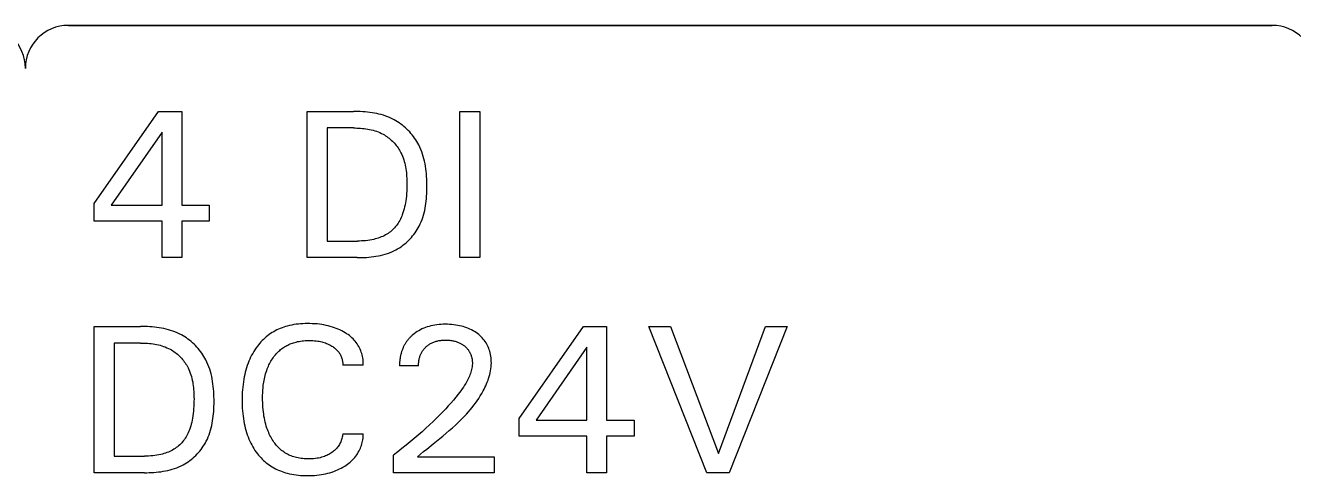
# Model space of a CAD drawing. Extents: x 10 to 656, y -396 to 292.
# Drawn here: x 270.631 to 273.617, y 117.15 to 118.21 of the extents above; entities that cross this region are included whole.
import ezdxf

# ---------------------------------------------------------------- set-up
doc = ezdxf.new("R2010")
doc.units = 0
doc.header["$LTSCALE"] = 5
doc.header["$MEASUREMENT"] = 0
doc.layers.get('0').update_dxf_attribs({"linetype": 'CONTINUOUS'})

msp = doc.modelspace()

# ---------------------------------------------------------------- linework, layer by layer
at = {"color": 7, "linetype": 'Continuous'}
for p, q in [((270.7324, 118.2098), (273.5666, 118.2098)), ((273.5666, 118.2098), (270.7324, 118.2098)), ((270.7931, 117.7908), (270.9448, 118.0073)), ((270.9448, 118.0073), (270.9992, 118.0073)), ((270.9992, 118.0073), (270.9992, 117.7869)), ((271.2943, 117.6632), (271.2943, 118.0073)), ((271.2943, 118.0073), (271.4034, 118.0073)), ((271.4088, 118.0073), (271.4034, 118.0073)), ((271.4143, 118.0072), (271.4088, 118.0073)), ((271.4198, 118.007), (271.4143, 118.0072)), ((271.4254, 118.0067), (271.4198, 118.007)), ((271.4309, 118.0062), (271.4254, 118.0067)), ((271.6541, 117.6632), (271.6541, 118.0073)), ((271.6541, 118.0073), (271.7012, 118.0073)), ((271.7012, 118.0073), (271.7012, 117.6632)), ((271.4364, 118.0057), (271.4309, 118.0062)), ((271.4419, 118.0051), (271.4364, 118.0057)), ((271.4474, 118.0043), (271.4419, 118.0051)), ((271.4529, 118.0034), (271.4474, 118.0043)), ((271.4583, 118.0023), (271.4529, 118.0034)), ((271.4637, 118.0011), (271.4583, 118.0023)), ((271.469, 117.9997), (271.4637, 118.0011)), ((271.4743, 117.9982), (271.469, 117.9997)), ((271.4795, 117.9965), (271.4743, 117.9982)), ((271.4846, 117.9946), (271.4795, 117.9965)), ((271.4897, 117.9925), (271.4846, 117.9946)), ((271.4947, 117.9902), (271.4897, 117.9925)), ((271.4996, 117.9877), (271.4947, 117.9902)), ((271.5036, 117.9854), (271.4996, 117.9877)), ((271.5076, 117.983), (271.5036, 117.9854)), ((271.5114, 117.9804), (271.5076, 117.983)), ((271.5152, 117.9777), (271.5114, 117.9804)), ((271.519, 117.9749), (271.5152, 117.9777)), ((270.9531, 117.9583), (270.8334, 117.7869)), ((270.9531, 117.7869), (270.9531, 117.9583)), ((271.3414, 117.9683), (271.3414, 117.7022)), ((271.4034, 117.9683), (271.3414, 117.9683)), ((271.4034, 117.9683), (271.4076, 117.9683)), ((271.4076, 117.9683), (271.4118, 117.9682)), ((271.4118, 117.9682), (271.4161, 117.968)), ((271.4161, 117.968), (271.4204, 117.9677)), ((271.4204, 117.9677), (271.4246, 117.9674)), ((271.4246, 117.9674), (271.4289, 117.9669)), ((271.4289, 117.9669), (271.4331, 117.9664)), ((271.4331, 117.9664), (271.4373, 117.9657)), ((271.4373, 117.9657), (271.4415, 117.9649)), ((271.4415, 117.9649), (271.4457, 117.964)), ((271.4457, 117.964), (271.4498, 117.963)), ((271.4498, 117.963), (271.4539, 117.9618)), ((271.4539, 117.9618), (271.458, 117.9605)), ((271.458, 117.9605), (271.4619, 117.9591)), ((271.4619, 117.9591), (271.4658, 117.9574)), ((271.4658, 117.9574), (271.4697, 117.9557)), ((271.4697, 117.9557), (271.4734, 117.9537)), ((271.4734, 117.9537), (271.4764, 117.952)), ((271.4764, 117.952), (271.4793, 117.9502)), ((271.4793, 117.9502), (271.4821, 117.9483)), ((271.4821, 117.9483), (271.4849, 117.9463)), ((271.5226, 117.972), (271.519, 117.9749)), ((271.5261, 117.9689), (271.5226, 117.972)), ((271.5295, 117.9657), (271.5261, 117.9689)), ((271.5328, 117.9624), (271.5295, 117.9657)), ((271.536, 117.959), (271.5328, 117.9624)), ((271.5391, 117.9555), (271.536, 117.959)), ((271.5421, 117.9519), (271.5391, 117.9555)), ((271.545, 117.9482), (271.5421, 117.9519)), ((271.5477, 117.9445), (271.545, 117.9482)), ((271.4849, 117.9463), (271.4876, 117.9442)), ((271.4876, 117.9442), (271.4902, 117.942)), ((271.4902, 117.942), (271.4928, 117.9398)), ((271.4928, 117.9398), (271.4953, 117.9374)), ((271.4953, 117.9374), (271.4977, 117.9349)), ((271.4977, 117.9349), (271.5, 117.9324)), ((271.5, 117.9324), (271.5023, 117.9298)), ((271.5023, 117.9298), (271.5044, 117.9272)), ((271.5044, 117.9272), (271.5065, 117.9244)), ((271.5065, 117.9244), (271.5085, 117.9216)), ((271.5085, 117.9216), (271.5104, 117.9188)), ((271.5104, 117.9188), (271.5122, 117.9159)), ((271.5503, 117.9406), (271.5477, 117.9445)), ((271.5528, 117.9367), (271.5503, 117.9406)), ((271.5551, 117.9327), (271.5528, 117.9367)), ((271.5573, 117.9286), (271.5551, 117.9327)), ((271.5599, 117.9234), (271.5573, 117.9286)), ((271.5623, 117.918), (271.5599, 117.9234)), ((271.5644, 117.9125), (271.5623, 117.918)), ((271.5122, 117.9159), (271.5139, 117.9129)), ((271.5139, 117.9129), (271.5155, 117.9099)), ((271.5155, 117.9099), (271.5174, 117.9059)), ((271.5174, 117.9059), (271.5191, 117.9019)), ((271.5191, 117.9019), (271.5207, 117.8978)), ((271.5207, 117.8978), (271.5221, 117.8937)), ((271.5221, 117.8937), (271.5233, 117.8895)), ((271.5233, 117.8895), (271.5245, 117.8852)), ((271.5664, 117.907), (271.5644, 117.9125)), ((271.5681, 117.9013), (271.5664, 117.907)), ((271.5697, 117.8957), (271.5681, 117.9013)), ((271.571, 117.8899), (271.5697, 117.8957)), ((271.5722, 117.8841), (271.571, 117.8899)), ((271.5245, 117.8852), (271.5254, 117.8809)), ((271.5254, 117.8809), (271.5263, 117.8766)), ((271.5263, 117.8766), (271.527, 117.8722)), ((271.527, 117.8722), (271.5277, 117.8678)), ((271.5277, 117.8678), (271.5282, 117.8634)), ((271.5282, 117.8634), (271.5286, 117.859)), ((271.5286, 117.859), (271.5289, 117.8546)), ((271.5732, 117.8782), (271.5722, 117.8841)), ((271.5741, 117.8723), (271.5732, 117.8782)), ((271.5748, 117.8664), (271.5741, 117.8723)), ((271.5754, 117.8604), (271.5748, 117.8664)), ((271.5758, 117.8544), (271.5754, 117.8604)), ((271.5289, 117.8546), (271.5292, 117.8502)), ((271.5292, 117.8502), (271.5293, 117.8457)), ((271.5293, 117.8457), (271.5294, 117.8413)), ((271.5294, 117.8311), (271.5293, 117.8253)), ((271.5294, 117.8413), (271.5295, 117.8369)), ((271.5295, 117.8369), (271.5294, 117.8311)), ((271.5762, 117.8484), (271.5758, 117.8544)), ((271.5764, 117.8424), (271.5762, 117.8484)), ((271.5765, 117.8363), (271.5764, 117.8424)), ((271.5765, 117.8303), (271.5765, 117.8363)), ((271.5765, 117.8246), (271.5765, 117.8303)), ((271.5275, 117.8024), (271.5267, 117.7967)), ((271.5282, 117.8081), (271.5275, 117.8024)), ((271.5287, 117.8138), (271.5282, 117.8081)), ((271.529, 117.8195), (271.5287, 117.8138)), ((271.5293, 117.8253), (271.529, 117.8195)), ((271.5748, 117.7962), (271.5754, 117.8018)), ((271.5754, 117.8018), (271.5758, 117.8075)), ((271.5758, 117.8075), (271.5761, 117.8131)), ((271.5761, 117.8131), (271.5764, 117.8188)), ((271.5764, 117.8188), (271.5765, 117.8246)), ((270.7931, 117.7493), (270.7931, 117.7908)), ((270.8334, 117.7869), (270.9531, 117.7869)), ((270.9992, 117.7869), (271.0643, 117.7869)), ((271.0643, 117.7869), (271.0643, 117.7493)), ((271.5201, 117.7686), (271.5185, 117.764)), ((271.5216, 117.7732), (271.5201, 117.7686)), ((271.5229, 117.7778), (271.5216, 117.7732)), ((271.5241, 117.7825), (271.5229, 117.7778)), ((271.5251, 117.7872), (271.5241, 117.7825)), ((271.526, 117.7919), (271.5251, 117.7872)), ((271.5267, 117.7967), (271.526, 117.7919)), ((271.5685, 117.7632), (271.57, 117.7686)), ((271.57, 117.7686), (271.5713, 117.774)), ((271.5713, 117.774), (271.5724, 117.7795)), ((271.5724, 117.7795), (271.5733, 117.785)), ((271.5733, 117.785), (271.5742, 117.7906)), ((271.5742, 117.7906), (271.5748, 117.7962)), ((270.9531, 117.7493), (270.7931, 117.7493)), ((270.9531, 117.6632), (270.9531, 117.7493)), ((270.9992, 117.7493), (270.9992, 117.6632)), ((271.0643, 117.7493), (270.9992, 117.7493)), ((271.5048, 117.7388), (271.5027, 117.7362)), ((271.507, 117.7417), (271.5048, 117.7388)), ((271.509, 117.7447), (271.507, 117.7417)), ((271.5108, 117.7478), (271.509, 117.7447)), ((271.5126, 117.7509), (271.5108, 117.7478)), ((271.5142, 117.7541), (271.5126, 117.7509)), ((271.5158, 117.7574), (271.5142, 117.7541)), ((271.5172, 117.7607), (271.5158, 117.7574)), ((271.5185, 117.764), (271.5172, 117.7607)), ((271.5583, 117.7375), (271.5608, 117.7424)), ((271.5608, 117.7424), (271.563, 117.7475)), ((271.563, 117.7475), (271.5651, 117.7527)), ((271.5651, 117.7527), (271.5669, 117.7579)), ((271.5669, 117.7579), (271.5685, 117.7632)), ((271.4586, 117.7082), (271.4551, 117.7072)), ((271.4621, 117.7093), (271.4586, 117.7082)), ((271.4656, 117.7105), (271.4621, 117.7093)), ((271.469, 117.7119), (271.4656, 117.7105)), ((271.4724, 117.7133), (271.469, 117.7119)), ((271.4757, 117.7149), (271.4724, 117.7133)), ((271.479, 117.7166), (271.4757, 117.7149)), ((271.4822, 117.7185), (271.479, 117.7166)), ((271.485, 117.7203), (271.4822, 117.7185)), ((271.4878, 117.7223), (271.485, 117.7203)), ((271.4905, 117.7243), (271.4878, 117.7223)), ((271.4931, 117.7265), (271.4905, 117.7243)), ((271.4957, 117.7288), (271.4931, 117.7265)), ((271.4981, 117.7311), (271.4957, 117.7288)), ((271.5005, 117.7336), (271.4981, 117.7311)), ((271.5027, 117.7362), (271.5005, 117.7336)), ((271.5368, 117.7073), (271.5399, 117.7107)), ((271.5399, 117.7107), (271.543, 117.7143)), ((271.543, 117.7143), (271.5459, 117.7179)), ((271.5459, 117.7179), (271.5487, 117.7217)), ((271.5487, 117.7217), (271.5513, 117.7255)), ((271.5513, 117.7255), (271.5538, 117.7294)), ((271.5538, 117.7294), (271.5561, 117.7334)), ((271.5561, 117.7334), (271.5583, 117.7375)), ((271.3414, 117.7022), (271.4129, 117.7022)), ((271.4177, 117.7023), (271.4129, 117.7022)), ((271.4226, 117.7024), (271.4177, 117.7023)), ((271.4275, 117.7027), (271.4226, 117.7024)), ((271.4323, 117.7031), (271.4275, 117.7027)), ((271.4371, 117.7037), (271.4323, 117.7031)), ((271.442, 117.7044), (271.4371, 117.7037)), ((271.4467, 117.7053), (271.442, 117.7044)), ((271.4515, 117.7063), (271.4467, 117.7053)), ((271.4551, 117.7072), (271.4515, 117.7063)), ((271.4938, 117.677), (271.4988, 117.6793)), ((271.4988, 117.6793), (271.5037, 117.6818)), ((271.5037, 117.6818), (271.5077, 117.684)), ((271.5077, 117.684), (271.5117, 117.6865)), ((271.5117, 117.6865), (271.5156, 117.689)), ((271.5156, 117.689), (271.5194, 117.6917)), ((271.5194, 117.6917), (271.523, 117.6946)), ((271.523, 117.6946), (271.5266, 117.6976)), ((271.5266, 117.6976), (271.5301, 117.7007)), ((271.5301, 117.7007), (271.5335, 117.7039)), ((271.5335, 117.7039), (271.5368, 117.7073)), ((270.9992, 117.6632), (270.9531, 117.6632)), ((271.4126, 117.6632), (271.2943, 117.6632)), ((271.4126, 117.6632), (271.4181, 117.6632)), ((271.4181, 117.6632), (271.4236, 117.6634)), ((271.4236, 117.6634), (271.4292, 117.6636)), ((271.4292, 117.6636), (271.4347, 117.6639)), ((271.4347, 117.6639), (271.4402, 117.6644)), ((271.4402, 117.6644), (271.4457, 117.6649)), ((271.4457, 117.6649), (271.4513, 117.6656)), ((271.4513, 117.6656), (271.4567, 117.6665)), ((271.4567, 117.6665), (271.4622, 117.6674)), ((271.4622, 117.6674), (271.4676, 117.6686)), ((271.4676, 117.6686), (271.473, 117.6699)), ((271.473, 117.6699), (271.4783, 117.6714)), ((271.4783, 117.6714), (271.4835, 117.6731)), ((271.4835, 117.6731), (271.4887, 117.6749)), ((271.4887, 117.6749), (271.4938, 117.677)), ((271.7012, 117.6632), (271.6541, 117.6632)), ((270.7931, 117.1571), (270.7931, 117.5012)), ((270.7931, 117.5012), (270.9022, 117.5012)), ((270.9076, 117.5012), (270.9022, 117.5012)), ((270.9131, 117.5011), (270.9076, 117.5012)), ((270.9186, 117.5009), (270.9131, 117.5011)), ((270.9241, 117.5006), (270.9186, 117.5009)), ((270.9297, 117.5001), (270.9241, 117.5006)), ((270.9352, 117.4996), (270.9297, 117.5001)), ((270.9407, 117.499), (270.9352, 117.4996)), ((270.9462, 117.4982), (270.9407, 117.499)), ((271.2395, 117.4996), (271.2354, 117.4982)), ((271.2436, 117.501), (271.2395, 117.4996)), ((271.2478, 117.5022), (271.2436, 117.501)), ((271.2529, 117.5035), (271.2478, 117.5022)), ((271.2582, 117.5046), (271.2529, 117.5035)), ((271.2634, 117.5056), (271.2582, 117.5046)), ((271.2687, 117.5063), (271.2634, 117.5056)), ((271.274, 117.507), (271.2687, 117.5063)), ((271.2793, 117.5075), (271.274, 117.507)), ((271.2846, 117.5078), (271.2793, 117.5075)), ((271.29, 117.508), (271.2846, 117.5078)), ((271.2953, 117.5081), (271.29, 117.508)), ((271.301, 117.508), (271.2953, 117.5081)), ((271.3066, 117.5078), (271.301, 117.508)), ((271.3123, 117.5075), (271.3066, 117.5078)), ((271.3179, 117.5071), (271.3123, 117.5075)), ((271.3235, 117.5064), (271.3179, 117.5071)), ((271.3291, 117.5057), (271.3235, 117.5064)), ((271.3341, 117.5048), (271.3291, 117.5057)), ((271.3391, 117.5038), (271.3341, 117.5048)), ((271.3441, 117.5027), (271.3391, 117.5038)), ((271.349, 117.5014), (271.3441, 117.5027)), ((271.3539, 117.5), (271.349, 117.5014)), ((271.3587, 117.4984), (271.3539, 117.5)), ((271.5775, 117.5002), (271.5732, 117.4988)), ((271.5818, 117.5015), (271.5775, 117.5002)), ((271.5861, 117.5026), (271.5818, 117.5015)), ((271.5905, 117.5036), (271.5861, 117.5026)), ((271.5954, 117.5045), (271.5905, 117.5036)), ((271.6003, 117.5052), (271.5954, 117.5045)), ((271.6053, 117.5057), (271.6003, 117.5052)), ((271.6103, 117.5061), (271.6053, 117.5057)), ((271.6152, 117.5063), (271.6103, 117.5061)), ((271.6202, 117.5064), (271.6152, 117.5063)), ((271.6251, 117.5063), (271.6202, 117.5064)), ((271.6299, 117.5061), (271.6251, 117.5063)), ((271.6347, 117.5058), (271.6299, 117.5061)), ((271.6396, 117.5053), (271.6347, 117.5058)), ((271.6444, 117.5047), (271.6396, 117.5053)), ((271.6492, 117.5039), (271.6444, 117.5047)), ((271.6535, 117.5031), (271.6492, 117.5039)), ((271.6577, 117.5021), (271.6535, 117.5031)), ((271.6619, 117.501), (271.6577, 117.5021)), ((271.6661, 117.4997), (271.6619, 117.501)), ((271.6702, 117.4982), (271.6661, 117.4997)), ((271.7934, 117.2847), (271.9451, 117.5012)), ((271.9451, 117.5012), (271.9995, 117.5012)), ((271.9995, 117.5012), (271.9995, 117.2808)), ((272.2358, 117.1571), (272.0992, 117.5012)), ((272.0992, 117.5012), (272.1502, 117.5012)), ((272.1502, 117.5012), (272.2629, 117.2022)), ((272.2629, 117.2022), (272.3741, 117.5012)), ((272.4251, 117.5012), (272.2885, 117.1571)), ((272.3741, 117.5012), (272.4251, 117.5012)), ((270.9516, 117.4973), (270.9462, 117.4982)), ((270.9571, 117.4962), (270.9516, 117.4973)), ((270.9625, 117.495), (270.9571, 117.4962)), ((270.9678, 117.4936), (270.9625, 117.495)), ((270.9731, 117.4921), (270.9678, 117.4936)), ((270.9783, 117.4904), (270.9731, 117.4921)), ((270.9834, 117.4885), (270.9783, 117.4904)), ((270.9885, 117.4864), (270.9834, 117.4885)), ((270.9935, 117.4841), (270.9885, 117.4864)), ((270.9984, 117.4816), (270.9935, 117.4841)), ((271.0024, 117.4793), (270.9984, 117.4816)), ((271.0063, 117.4769), (271.0024, 117.4793)), ((271.0102, 117.4743), (271.0063, 117.4769)), ((271.014, 117.4716), (271.0102, 117.4743)), ((271.0177, 117.4688), (271.014, 117.4716)), ((271.1918, 117.4709), (271.1888, 117.4679)), ((271.195, 117.4739), (271.1918, 117.4709)), ((271.1982, 117.4767), (271.195, 117.4739)), ((271.2015, 117.4794), (271.1982, 117.4767)), ((271.205, 117.482), (271.2015, 117.4794)), ((271.2085, 117.4844), (271.205, 117.482)), ((271.2121, 117.4868), (271.2085, 117.4844)), ((271.2158, 117.489), (271.2121, 117.4868)), ((271.2196, 117.4911), (271.2158, 117.489)), ((271.2235, 117.4931), (271.2196, 117.4911)), ((271.2274, 117.4949), (271.2235, 117.4931)), ((271.2314, 117.4966), (271.2274, 117.4949)), ((271.2354, 117.4982), (271.2314, 117.4966)), ((271.3632, 117.4968), (271.3587, 117.4984)), ((271.3676, 117.495), (271.3632, 117.4968)), ((271.3719, 117.4931), (271.3676, 117.495)), ((271.3761, 117.491), (271.3719, 117.4931)), ((271.3803, 117.4888), (271.3761, 117.491)), ((271.3843, 117.4864), (271.3803, 117.4888)), ((271.3876, 117.4843), (271.3843, 117.4864)), ((271.3908, 117.4821), (271.3876, 117.4843)), ((271.394, 117.4797), (271.3908, 117.4821)), ((271.397, 117.4773), (271.394, 117.4797)), ((271.3999, 117.4747), (271.397, 117.4773)), ((271.4027, 117.472), (271.3999, 117.4747)), ((271.4054, 117.4692), (271.4027, 117.472)), ((271.4079, 117.4663), (271.4054, 117.4692)), ((271.5318, 117.4697), (271.5308, 117.4684)), ((271.5329, 117.471), (271.5318, 117.4697)), ((271.5339, 117.4722), (271.5329, 117.471)), ((271.535, 117.4735), (271.5339, 117.4722)), ((271.5362, 117.4747), (271.535, 117.4735)), ((271.5373, 117.4759), (271.5362, 117.4747)), ((271.5385, 117.477), (271.5373, 117.4759)), ((271.5397, 117.4782), (271.5385, 117.477)), ((271.5409, 117.4793), (271.5397, 117.4782)), ((271.5421, 117.4804), (271.5409, 117.4793)), ((271.5434, 117.4815), (271.5421, 117.4804)), ((271.5467, 117.4842), (271.5434, 117.4815)), ((271.5501, 117.4867), (271.5467, 117.4842)), ((271.5537, 117.4891), (271.5501, 117.4867)), ((271.5573, 117.4913), (271.5537, 117.4891)), ((271.5611, 117.4934), (271.5573, 117.4913)), ((271.5649, 117.4953), (271.5611, 117.4934)), ((271.569, 117.4971), (271.5649, 117.4953)), ((271.5732, 117.4988), (271.569, 117.4971)), ((271.6113, 117.4689), (271.6135, 117.469)), ((271.6135, 117.469), (271.6157, 117.4692)), ((271.6157, 117.4692), (271.618, 117.4693)), ((271.618, 117.4693), (271.6202, 117.4693)), ((271.6202, 117.4693), (271.6227, 117.4693)), ((271.6227, 117.4693), (271.6252, 117.4692)), ((271.6252, 117.4692), (271.6277, 117.469)), ((271.6277, 117.469), (271.6302, 117.4688)), ((271.6743, 117.4966), (271.6702, 117.4982)), ((271.678, 117.4949), (271.6743, 117.4966)), ((271.6817, 117.4931), (271.678, 117.4949)), ((271.6853, 117.4912), (271.6817, 117.4931)), ((271.6888, 117.4891), (271.6853, 117.4912)), ((271.6922, 117.4868), (271.6888, 117.4891)), ((271.6956, 117.4844), (271.6922, 117.4868)), ((271.6985, 117.4821), (271.6956, 117.4844)), ((271.7013, 117.4797), (271.6985, 117.4821)), ((271.7041, 117.4772), (271.7013, 117.4797)), ((271.7067, 117.4745), (271.7041, 117.4772)), ((271.7092, 117.4717), (271.7067, 117.4745)), ((271.7115, 117.4689), (271.7092, 117.4717)), ((270.8402, 117.4622), (270.8402, 117.1961)), ((270.9022, 117.4622), (270.8402, 117.4622)), ((270.9022, 117.4622), (270.9064, 117.4622)), ((270.9064, 117.4622), (270.9106, 117.4621)), ((270.9106, 117.4621), (270.9149, 117.4619)), ((270.9149, 117.4619), (270.9191, 117.4616)), ((270.9191, 117.4616), (270.9234, 117.4613)), ((270.9234, 117.4613), (270.9277, 117.4608)), ((270.9277, 117.4608), (270.9319, 117.4603)), ((270.9319, 117.4603), (270.9361, 117.4596)), ((270.9361, 117.4596), (270.9403, 117.4588)), ((270.9403, 117.4588), (270.9445, 117.4579)), ((270.9445, 117.4579), (270.9486, 117.4569)), ((270.9486, 117.4569), (270.9527, 117.4557)), ((270.9527, 117.4557), (270.9567, 117.4544)), ((270.9567, 117.4544), (270.9607, 117.453)), ((270.9607, 117.453), (270.9646, 117.4513)), ((270.9646, 117.4513), (270.9684, 117.4496)), ((270.9684, 117.4496), (270.9722, 117.4476)), ((270.9722, 117.4476), (270.9752, 117.4459)), ((270.9752, 117.4459), (270.9781, 117.4441)), ((270.9781, 117.4441), (270.9809, 117.4422)), ((270.9809, 117.4422), (270.9837, 117.4402)), ((270.9837, 117.4402), (270.9864, 117.4381)), ((271.0213, 117.4659), (271.0177, 117.4688)), ((271.0249, 117.4628), (271.0213, 117.4659)), ((271.0283, 117.4596), (271.0249, 117.4628)), ((271.0316, 117.4563), (271.0283, 117.4596)), ((271.0348, 117.4529), (271.0316, 117.4563)), ((271.0379, 117.4494), (271.0348, 117.4529)), ((271.0409, 117.4458), (271.0379, 117.4494)), ((271.0437, 117.4421), (271.0409, 117.4458)), ((271.0465, 117.4384), (271.0437, 117.4421)), ((271.1689, 117.4423), (271.1664, 117.438)), ((271.1716, 117.4466), (271.1689, 117.4423)), ((271.1745, 117.4508), (271.1716, 117.4466)), ((271.1775, 117.4549), (271.1745, 117.4508)), ((271.1802, 117.4583), (271.1775, 117.4549)), ((271.1829, 117.4616), (271.1802, 117.4583)), ((271.1858, 117.4648), (271.1829, 117.4616)), ((271.1888, 117.4679), (271.1858, 117.4648)), ((271.2238, 117.439), (271.2258, 117.441)), ((271.2258, 117.441), (271.2279, 117.443)), ((271.2279, 117.443), (271.23, 117.445)), ((271.23, 117.445), (271.2322, 117.4468)), ((271.2322, 117.4468), (271.2345, 117.4486)), ((271.2345, 117.4486), (271.2368, 117.4503)), ((271.2368, 117.4503), (271.2392, 117.4519)), ((271.2392, 117.4519), (271.2416, 117.4535)), ((271.2416, 117.4535), (271.2441, 117.455)), ((271.2441, 117.455), (271.2466, 117.4563)), ((271.2466, 117.4563), (271.2492, 117.4576)), ((271.2492, 117.4576), (271.2518, 117.4589)), ((271.2518, 117.4589), (271.2544, 117.46)), ((271.2544, 117.46), (271.2571, 117.4611)), ((271.2571, 117.4611), (271.2598, 117.4621)), ((271.2598, 117.4621), (271.2626, 117.463)), ((271.2626, 117.463), (271.2653, 117.4638)), ((271.2653, 117.4638), (271.2687, 117.4647)), ((271.2687, 117.4647), (271.2722, 117.4655)), ((271.2722, 117.4655), (271.2756, 117.4662)), ((271.2756, 117.4662), (271.2791, 117.4668)), ((271.2791, 117.4668), (271.2826, 117.4673)), ((271.2826, 117.4673), (271.2861, 117.4677)), ((271.2861, 117.4677), (271.2896, 117.468)), ((271.2896, 117.468), (271.2931, 117.4682)), ((271.2931, 117.4682), (271.2967, 117.4683)), ((271.2967, 117.4683), (271.3002, 117.4683)), ((271.3002, 117.4683), (271.3042, 117.4683)), ((271.3042, 117.4683), (271.3082, 117.4681)), ((271.3082, 117.4681), (271.3121, 117.4678)), ((271.3121, 117.4678), (271.3161, 117.4674)), ((271.3161, 117.4674), (271.32, 117.4669)), ((271.32, 117.4669), (271.323, 117.4663)), ((271.323, 117.4663), (271.326, 117.4658)), ((271.326, 117.4658), (271.3289, 117.4651)), ((271.3289, 117.4651), (271.3318, 117.4643)), ((271.3318, 117.4643), (271.3347, 117.4634)), ((271.3347, 117.4634), (271.3376, 117.4625)), ((271.3376, 117.4625), (271.3402, 117.4615)), ((271.3402, 117.4615), (271.3429, 117.4604)), ((271.3429, 117.4604), (271.3454, 117.4592)), ((271.3454, 117.4592), (271.348, 117.4579)), ((271.348, 117.4579), (271.3504, 117.4566)), ((271.3504, 117.4566), (271.3529, 117.4551)), ((271.3529, 117.4551), (271.3549, 117.4539)), ((271.3549, 117.4539), (271.3568, 117.4526)), ((271.3568, 117.4526), (271.3587, 117.4512)), ((271.3587, 117.4512), (271.3605, 117.4497)), ((271.3605, 117.4497), (271.3623, 117.4482)), ((271.3623, 117.4482), (271.364, 117.4466)), ((271.364, 117.4466), (271.3656, 117.4449)), ((271.3656, 117.4449), (271.3671, 117.4432)), ((271.3671, 117.4432), (271.3685, 117.4415)), ((271.3685, 117.4415), (271.3697, 117.4397)), ((271.3697, 117.4397), (271.3709, 117.4379)), ((271.4102, 117.4634), (271.4079, 117.4663)), ((271.4123, 117.4604), (271.4102, 117.4634)), ((271.4143, 117.4574), (271.4123, 117.4604)), ((271.4161, 117.4542), (271.4143, 117.4574)), ((271.4178, 117.451), (271.4161, 117.4542)), ((271.4194, 117.4477), (271.4178, 117.451)), ((271.4208, 117.4443), (271.4194, 117.4477)), ((271.4221, 117.4408), (271.4208, 117.4443)), ((271.4231, 117.4375), (271.4221, 117.4408)), ((271.5166, 117.4407), (271.5161, 117.439)), ((271.5171, 117.4424), (271.5166, 117.4407)), ((271.5177, 117.4441), (271.5171, 117.4424)), ((271.5183, 117.4457), (271.5177, 117.4441)), ((271.5189, 117.4474), (271.5183, 117.4457)), ((271.5196, 117.4491), (271.5189, 117.4474)), ((271.5203, 117.4507), (271.5196, 117.4491)), ((271.521, 117.4523), (271.5203, 117.4507)), ((271.5217, 117.4539), (271.521, 117.4523)), ((271.5225, 117.4555), (271.5217, 117.4539)), ((271.5234, 117.4571), (271.5225, 117.4555)), ((271.5242, 117.4586), (271.5234, 117.4571)), ((271.5251, 117.4601), (271.5242, 117.4586)), ((271.526, 117.4616), (271.5251, 117.4601)), ((271.5269, 117.463), (271.526, 117.4616)), ((271.5278, 117.4644), (271.5269, 117.463)), ((271.5288, 117.4658), (271.5278, 117.4644)), ((271.5298, 117.4671), (271.5288, 117.4658)), ((271.5308, 117.4684), (271.5298, 117.4671)), ((271.5629, 117.4376), (271.5637, 117.4392)), ((271.5637, 117.4392), (271.5645, 117.4407)), ((271.5645, 117.4407), (271.5654, 117.4422)), ((271.5654, 117.4422), (271.5664, 117.4437)), ((271.5664, 117.4437), (271.5674, 117.4451)), ((271.5674, 117.4451), (271.5684, 117.4465)), ((271.5684, 117.4465), (271.5695, 117.4479)), ((271.5695, 117.4479), (271.5706, 117.4492)), ((271.5706, 117.4492), (271.5718, 117.4505)), ((271.5718, 117.4505), (271.573, 117.4517)), ((271.573, 117.4517), (271.5742, 117.453)), ((271.5742, 117.453), (271.5757, 117.4543)), ((271.5757, 117.4543), (271.5772, 117.4556)), ((271.5772, 117.4556), (271.5787, 117.4568)), ((271.5787, 117.4568), (271.5803, 117.4579)), ((271.5803, 117.4579), (271.582, 117.4591)), ((271.582, 117.4591), (271.5836, 117.4601)), ((271.5836, 117.4601), (271.5853, 117.4611)), ((271.5853, 117.4611), (271.5871, 117.462)), ((271.5871, 117.462), (271.5889, 117.4629)), ((271.5889, 117.4629), (271.5908, 117.4638)), ((271.5908, 117.4638), (271.5927, 117.4645)), ((271.5927, 117.4645), (271.5946, 117.4652)), ((271.5946, 117.4652), (271.5965, 117.4659)), ((271.5965, 117.4659), (271.5985, 117.4665)), ((271.5985, 117.4665), (271.6004, 117.467)), ((271.6004, 117.467), (271.6024, 117.4675)), ((271.6024, 117.4675), (271.6046, 117.4679)), ((271.6046, 117.4679), (271.6068, 117.4683)), ((271.6068, 117.4683), (271.609, 117.4686)), ((271.609, 117.4686), (271.6113, 117.4689)), ((271.6302, 117.4688), (271.6326, 117.4685)), ((271.6326, 117.4685), (271.6351, 117.4682)), ((271.6351, 117.4682), (271.6375, 117.4677)), ((271.6375, 117.4677), (271.6395, 117.4674)), ((271.6395, 117.4674), (271.6414, 117.4669)), ((271.6414, 117.4669), (271.6433, 117.4664)), ((271.6433, 117.4664), (271.6452, 117.4659)), ((271.6452, 117.4659), (271.647, 117.4653)), ((271.647, 117.4653), (271.6489, 117.4646)), ((271.6489, 117.4646), (271.6507, 117.4639)), ((271.6507, 117.4639), (271.6525, 117.4631)), ((271.6525, 117.4631), (271.6542, 117.4623)), ((271.6542, 117.4623), (271.6558, 117.4615)), ((271.6558, 117.4615), (271.6575, 117.4606)), ((271.6575, 117.4606), (271.659, 117.4597)), ((271.659, 117.4597), (271.6606, 117.4587)), ((271.6606, 117.4587), (271.6621, 117.4576)), ((271.6621, 117.4576), (271.6636, 117.4565)), ((271.6636, 117.4565), (271.6651, 117.4554)), ((271.6651, 117.4554), (271.6664, 117.4543)), ((271.6664, 117.4543), (271.6677, 117.4532)), ((271.6677, 117.4532), (271.6689, 117.452)), ((271.6689, 117.452), (271.6701, 117.4508)), ((271.6701, 117.4508), (271.6713, 117.4495)), ((271.6713, 117.4495), (271.6724, 117.4482)), ((271.6724, 117.4482), (271.6734, 117.4469)), ((271.6734, 117.4469), (271.6744, 117.4455)), ((271.6744, 117.4455), (271.6754, 117.4441)), ((271.6754, 117.4441), (271.6763, 117.4426)), ((271.6763, 117.4426), (271.6771, 117.4412)), ((271.6771, 117.4412), (271.6779, 117.4396)), ((271.6779, 117.4396), (271.6787, 117.4381)), ((271.7137, 117.4659), (271.7115, 117.4689)), ((271.7157, 117.4628), (271.7137, 117.4659)), ((271.7176, 117.4597), (271.7157, 117.4628)), ((271.7193, 117.4564), (271.7176, 117.4597)), ((271.7209, 117.4531), (271.7193, 117.4564)), ((271.7223, 117.4497), (271.7209, 117.4531)), ((271.7235, 117.4463), (271.7223, 117.4497)), ((271.7246, 117.4428), (271.7235, 117.4463)), ((271.7257, 117.4389), (271.7246, 117.4428)), ((271.9534, 117.4522), (271.8336, 117.2808)), ((271.9534, 117.2808), (271.9534, 117.4522)), ((270.9864, 117.4381), (270.989, 117.4359)), ((270.989, 117.4359), (270.9916, 117.4337)), ((270.9916, 117.4337), (270.9941, 117.4313)), ((270.9941, 117.4313), (270.9965, 117.4288)), ((270.9965, 117.4288), (270.9988, 117.4263)), ((270.9988, 117.4263), (271.0011, 117.4237)), ((271.0011, 117.4237), (271.0032, 117.4211)), ((271.0032, 117.4211), (271.0053, 117.4183)), ((271.0053, 117.4183), (271.0073, 117.4155)), ((271.0073, 117.4155), (271.0092, 117.4127)), ((271.0092, 117.4127), (271.011, 117.4098)), ((271.011, 117.4098), (271.0127, 117.4068)), ((271.0491, 117.4345), (271.0465, 117.4384)), ((271.0516, 117.4306), (271.0491, 117.4345)), ((271.0539, 117.4266), (271.0516, 117.4306)), ((271.0561, 117.4225), (271.0539, 117.4266)), ((271.0587, 117.4173), (271.0561, 117.4225)), ((271.0611, 117.4119), (271.0587, 117.4173)), ((271.0632, 117.4064), (271.0611, 117.4119)), ((271.1536, 117.4094), (271.1518, 117.4041)), ((271.1554, 117.4146), (271.1536, 117.4094)), ((271.1575, 117.4197), (271.1554, 117.4146)), ((271.1595, 117.4244), (271.1575, 117.4197)), ((271.1616, 117.429), (271.1595, 117.4244)), ((271.1639, 117.4335), (271.1616, 117.429)), ((271.1664, 117.438), (271.1639, 117.4335)), ((271.2033, 117.4078), (271.2047, 117.4108)), ((271.2047, 117.4108), (271.2061, 117.4137)), ((271.2061, 117.4137), (271.2076, 117.4166)), ((271.2076, 117.4166), (271.2093, 117.4195)), ((271.2093, 117.4195), (271.2109, 117.4223)), ((271.2109, 117.4223), (271.2127, 117.4251)), ((271.2127, 117.4251), (271.2146, 117.4278)), ((271.2146, 117.4278), (271.2163, 117.4302)), ((271.2163, 117.4302), (271.2181, 117.4324)), ((271.2181, 117.4324), (271.2199, 117.4347)), ((271.2199, 117.4347), (271.2218, 117.4369)), ((271.2218, 117.4369), (271.2238, 117.439)), ((271.3709, 117.4379), (271.372, 117.4361)), ((271.372, 117.4361), (271.3731, 117.4342)), ((271.3731, 117.4342), (271.374, 117.4322)), ((271.374, 117.4322), (271.3749, 117.4302)), ((271.3749, 117.4302), (271.3757, 117.4282)), ((271.3757, 117.4282), (271.3763, 117.4262)), ((271.3763, 117.4262), (271.3769, 117.4242)), ((271.3769, 117.4242), (271.3773, 117.4222)), ((271.3773, 117.4222), (271.3778, 117.4202)), ((271.3778, 117.4202), (271.3781, 117.4182)), ((271.3781, 117.4182), (271.3783, 117.4162)), ((271.3783, 117.4162), (271.3785, 117.4141)), ((271.3785, 117.4141), (271.3785, 117.4121)), ((271.3785, 117.4121), (271.3785, 117.41)), ((271.4268, 117.41), (271.3785, 117.41)), ((271.4241, 117.4342), (271.4231, 117.4375)), ((271.4249, 117.4308), (271.4241, 117.4342)), ((271.4256, 117.4273), (271.4249, 117.4308)), ((271.4261, 117.4239), (271.4256, 117.4273)), ((271.4265, 117.4204), (271.4261, 117.4239)), ((271.4267, 117.417), (271.4265, 117.4204)), ((271.4268, 117.4135), (271.4267, 117.417)), ((271.4268, 117.41), (271.4268, 117.4135)), ((271.5122, 117.4122), (271.5121, 117.4102)), ((271.5121, 117.4102), (271.5122, 117.4083)), ((271.5123, 117.4161), (271.5122, 117.4141)), ((271.5122, 117.4141), (271.5122, 117.4122)), ((271.5124, 117.418), (271.5123, 117.4161)), ((271.5126, 117.4199), (271.5124, 117.418)), ((271.5128, 117.4219), (271.5126, 117.4199)), ((271.513, 117.4238), (271.5128, 117.4219)), ((271.5133, 117.4258), (271.513, 117.4238)), ((271.5136, 117.4277), (271.5133, 117.4258)), ((271.5139, 117.4296), (271.5136, 117.4277)), ((271.5143, 117.4315), (271.5139, 117.4296)), ((271.5147, 117.4335), (271.5143, 117.4315)), ((271.5151, 117.4354), (271.5147, 117.4335)), ((271.5156, 117.4373), (271.5151, 117.4354)), ((271.5161, 117.439), (271.5156, 117.4373)), ((271.5568, 117.4105), (271.5569, 117.4127)), ((271.5568, 117.4083), (271.5568, 117.4105)), ((271.5569, 117.4127), (271.557, 117.4149)), ((271.557, 117.4149), (271.5572, 117.4171)), ((271.5572, 117.4171), (271.5575, 117.4193)), ((271.5575, 117.4193), (271.5578, 117.4215)), ((271.5578, 117.4215), (271.5582, 117.4237)), ((271.5582, 117.4237), (271.5587, 117.4258)), ((271.5587, 117.4258), (271.5592, 117.4276)), ((271.5592, 117.4276), (271.5597, 117.4293)), ((271.5597, 117.4293), (271.5602, 117.431)), ((271.5602, 117.431), (271.5608, 117.4327)), ((271.5608, 117.4327), (271.5614, 117.4343)), ((271.5614, 117.4343), (271.5621, 117.436)), ((271.5621, 117.436), (271.5629, 117.4376)), ((271.6787, 117.4381), (271.6793, 117.4365)), ((271.6793, 117.4365), (271.68, 117.4349)), ((271.68, 117.4349), (271.6806, 117.4333)), ((271.6806, 117.4333), (271.6811, 117.4317)), ((271.6811, 117.4317), (271.6816, 117.43)), ((271.6816, 117.43), (271.682, 117.4282)), ((271.682, 117.4282), (271.6824, 117.4263)), ((271.6824, 117.4263), (271.6828, 117.4245)), ((271.6828, 117.4245), (271.6831, 117.4226)), ((271.6831, 117.4226), (271.6833, 117.4207)), ((271.6834, 117.4099), (271.6831, 117.4066)), ((271.6833, 117.4207), (271.6835, 117.4188)), ((271.6836, 117.4132), (271.6834, 117.4099)), ((271.6835, 117.4188), (271.6836, 117.417)), ((271.6836, 117.417), (271.6836, 117.4151)), ((271.6836, 117.4151), (271.6836, 117.4132)), ((271.7265, 117.435), (271.7257, 117.4389)), ((271.7272, 117.4311), (271.7265, 117.435)), ((271.7277, 117.4271), (271.7272, 117.4311)), ((271.728, 117.4231), (271.7277, 117.4271)), ((271.7277, 117.406), (271.7281, 117.4106)), ((271.7282, 117.4191), (271.728, 117.4231)), ((271.7281, 117.4106), (271.7283, 117.4151)), ((271.7283, 117.4151), (271.7282, 117.4191)), ((271.0127, 117.4068), (271.0142, 117.4038)), ((271.0142, 117.4038), (271.0161, 117.3998)), ((271.0161, 117.3998), (271.0179, 117.3958)), ((271.0179, 117.3958), (271.0194, 117.3917)), ((271.0194, 117.3917), (271.0209, 117.3876)), ((271.0209, 117.3876), (271.0221, 117.3834)), ((271.0221, 117.3834), (271.0232, 117.3791)), ((271.0652, 117.4009), (271.0632, 117.4064)), ((271.0669, 117.3952), (271.0652, 117.4009)), ((271.0684, 117.3895), (271.0669, 117.3952)), ((271.0698, 117.3838), (271.0684, 117.3895)), ((271.071, 117.378), (271.0698, 117.3838)), ((271.1464, 117.3827), (271.1454, 117.3773)), ((271.1476, 117.3881), (271.1464, 117.3827)), ((271.1489, 117.3935), (271.1476, 117.3881)), ((271.1503, 117.3988), (271.1489, 117.3935)), ((271.1518, 117.4041), (271.1503, 117.3988)), ((271.194, 117.3782), (271.1948, 117.3822)), ((271.1948, 117.3822), (271.1958, 117.3861)), ((271.1958, 117.3861), (271.1969, 117.3901)), ((271.1969, 117.3901), (271.1981, 117.394)), ((271.1981, 117.394), (271.1994, 117.3979)), ((271.1994, 117.3979), (271.2008, 117.4017)), ((271.2008, 117.4017), (271.202, 117.4048)), ((271.202, 117.4048), (271.2033, 117.4078)), ((271.5568, 117.4083), (271.5122, 117.4083)), ((271.6753, 117.3813), (271.673, 117.3765)), ((271.6766, 117.3843), (271.6753, 117.3813)), ((271.6779, 117.3874), (271.6766, 117.3843)), ((271.6791, 117.3905), (271.6779, 117.3874)), ((271.6801, 117.3937), (271.6791, 117.3905)), ((271.6811, 117.3969), (271.6801, 117.3937)), ((271.6819, 117.4001), (271.6811, 117.3969)), ((271.6826, 117.4034), (271.6819, 117.4001)), ((271.6831, 117.4066), (271.6826, 117.4034)), ((271.7219, 117.3792), (271.7232, 117.3836)), ((271.7232, 117.3836), (271.7245, 117.388)), ((271.7245, 117.388), (271.7255, 117.3925)), ((271.7255, 117.3925), (271.7264, 117.397)), ((271.7264, 117.397), (271.7272, 117.4015)), ((271.7272, 117.4015), (271.7277, 117.406)), ((271.0232, 117.3791), (271.0242, 117.3748)), ((271.0242, 117.3748), (271.0251, 117.3705)), ((271.0251, 117.3705), (271.0258, 117.3661)), ((271.0258, 117.3661), (271.0264, 117.3617)), ((271.0264, 117.3617), (271.027, 117.3573)), ((271.027, 117.3573), (271.0274, 117.3529)), ((271.0274, 117.3529), (271.0277, 117.3485)), ((271.072, 117.3721), (271.071, 117.378)), ((271.0729, 117.3662), (271.072, 117.3721)), ((271.0736, 117.3603), (271.0729, 117.3662)), ((271.0742, 117.3543), (271.0736, 117.3603)), ((271.0746, 117.3483), (271.0742, 117.3543)), ((271.1424, 117.3525), (271.1419, 117.3463)), ((271.1429, 117.3587), (271.1424, 117.3525)), ((271.1436, 117.3649), (271.1429, 117.3587)), ((271.1444, 117.3711), (271.1436, 117.3649)), ((271.1454, 117.3773), (271.1444, 117.3711)), ((271.19, 117.3451), (271.1903, 117.351)), ((271.1903, 117.351), (271.1908, 117.3569)), ((271.1908, 117.3569), (271.1914, 117.3628)), ((271.1914, 117.3628), (271.1925, 117.3702)), ((271.1925, 117.3702), (271.1932, 117.3742)), ((271.1932, 117.3742), (271.194, 117.3782)), ((271.6565, 117.3501), (271.6534, 117.3459)), ((271.6595, 117.3543), (271.6565, 117.3501)), ((271.6625, 117.3586), (271.6595, 117.3543)), ((271.6653, 117.363), (271.6625, 117.3586)), ((271.668, 117.3674), (271.6653, 117.363)), ((271.6706, 117.3719), (271.668, 117.3674)), ((271.673, 117.3765), (271.6706, 117.3719)), ((271.7089, 117.3495), (271.7111, 117.3536)), ((271.7111, 117.3536), (271.7131, 117.3577)), ((271.7131, 117.3577), (271.7151, 117.3619)), ((271.7151, 117.3619), (271.717, 117.3662)), ((271.717, 117.3662), (271.7187, 117.3705)), ((271.7187, 117.3705), (271.7204, 117.3748)), ((271.7204, 117.3748), (271.7219, 117.3792)), ((271.0277, 117.3485), (271.028, 117.3441)), ((271.028, 117.3441), (271.0281, 117.3396)), ((271.0281, 117.3396), (271.0282, 117.3352)), ((271.0282, 117.325), (271.0281, 117.3192)), ((271.0282, 117.3352), (271.0283, 117.3308)), ((271.0283, 117.3308), (271.0282, 117.325)), ((271.075, 117.3423), (271.0746, 117.3483)), ((271.0752, 117.3363), (271.075, 117.3423)), ((271.0753, 117.3302), (271.0752, 117.3363)), ((271.0753, 117.3242), (271.0753, 117.3302)), ((271.0753, 117.3185), (271.0753, 117.3242)), ((271.1415, 117.3338), (271.1414, 117.3276)), ((271.1414, 117.3276), (271.1415, 117.3214)), ((271.1416, 117.3401), (271.1415, 117.3338)), ((271.1415, 117.3214), (271.1416, 117.3152)), ((271.1419, 117.3463), (271.1416, 117.3401)), ((271.1897, 117.3332), (271.1898, 117.3391)), ((271.1898, 117.3277), (271.1897, 117.3332)), ((271.1898, 117.3391), (271.19, 117.3451)), ((271.1899, 117.3223), (271.1898, 117.3277)), ((271.1901, 117.3168), (271.1899, 117.3223)), ((271.633, 117.321), (271.627, 117.3143)), ((271.6389, 117.3278), (271.633, 117.321)), ((271.6446, 117.3347), (271.6389, 117.3278)), ((271.6502, 117.3418), (271.6446, 117.3347)), ((271.6534, 117.3459), (271.6502, 117.3418)), ((271.6869, 117.3157), (271.6909, 117.3211)), ((271.6909, 117.3211), (271.6948, 117.3265)), ((271.6948, 117.3265), (271.6986, 117.3321)), ((271.6986, 117.3321), (271.7022, 117.3378)), ((271.7022, 117.3378), (271.7056, 117.3435)), ((271.7056, 117.3435), (271.7089, 117.3495)), ((271.0255, 117.2906), (271.0247, 117.2858)), ((271.0263, 117.2963), (271.0255, 117.2906)), ((271.0269, 117.302), (271.0263, 117.2963)), ((271.0274, 117.3077), (271.0269, 117.302)), ((271.0278, 117.3134), (271.0274, 117.3077)), ((271.0281, 117.3192), (271.0278, 117.3134)), ((271.0729, 117.2845), (271.0736, 117.2901)), ((271.0736, 117.2901), (271.0742, 117.2957)), ((271.0742, 117.2957), (271.0746, 117.3014)), ((271.0746, 117.3014), (271.0749, 117.307)), ((271.0749, 117.307), (271.0751, 117.3127)), ((271.0751, 117.3127), (271.0753, 117.3185)), ((271.1416, 117.3152), (271.1419, 117.309)), ((271.1419, 117.309), (271.1424, 117.3028)), ((271.1424, 117.3028), (271.1429, 117.2966)), ((271.1429, 117.2966), (271.1436, 117.2905)), ((271.1436, 117.2905), (271.1445, 117.2843)), ((271.1905, 117.3114), (271.1901, 117.3168)), ((271.191, 117.3059), (271.1905, 117.3114)), ((271.1915, 117.3005), (271.191, 117.3059)), ((271.1923, 117.2951), (271.1915, 117.3005)), ((271.193, 117.2903), (271.1923, 117.2951)), ((271.1938, 117.2856), (271.193, 117.2903)), ((271.6085, 117.2947), (271.6001, 117.2863)), ((271.6148, 117.3011), (271.6085, 117.2947)), ((271.6209, 117.3076), (271.6148, 117.3011)), ((271.627, 117.3143), (271.6209, 117.3076)), ((271.6604, 117.2854), (271.6651, 117.2903)), ((271.6651, 117.2903), (271.6697, 117.2952)), ((271.6697, 117.2952), (271.6741, 117.3002)), ((271.6741, 117.3002), (271.6785, 117.3053)), ((271.6785, 117.3053), (271.6828, 117.3104)), ((271.6828, 117.3104), (271.6869, 117.3157)), ((271.0189, 117.2625), (271.0173, 117.2579)), ((271.0204, 117.2671), (271.0189, 117.2625)), ((271.0217, 117.2717), (271.0204, 117.2671)), ((271.0228, 117.2764), (271.0217, 117.2717)), ((271.0239, 117.2811), (271.0228, 117.2764)), ((271.0247, 117.2858), (271.0239, 117.2811)), ((271.0673, 117.2571), (271.0688, 117.2625)), ((271.0688, 117.2625), (271.07, 117.2679)), ((271.07, 117.2679), (271.0712, 117.2734)), ((271.0712, 117.2734), (271.0721, 117.2789)), ((271.0721, 117.2789), (271.0729, 117.2845)), ((271.1445, 117.2843), (271.1455, 117.2782)), ((271.1455, 117.2782), (271.1465, 117.2729)), ((271.1465, 117.2729), (271.1476, 117.2675)), ((271.1476, 117.2675), (271.1489, 117.2622)), ((271.1489, 117.2622), (271.1503, 117.2569)), ((271.1948, 117.2808), (271.1938, 117.2856)), ((271.1959, 117.2762), (271.1948, 117.2808)), ((271.1971, 117.2715), (271.1959, 117.2762)), ((271.1984, 117.2669), (271.1971, 117.2715)), ((271.1999, 117.2623), (271.1984, 117.2669)), ((271.2012, 117.2587), (271.1999, 117.2623)), ((271.5743, 117.2617), (271.5653, 117.2535)), ((271.583, 117.2698), (271.5743, 117.2617)), ((271.5916, 117.278), (271.583, 117.2698)), ((271.6001, 117.2863), (271.5916, 117.278)), ((271.6291, 117.2562), (271.6365, 117.2626)), ((271.6365, 117.2626), (271.6437, 117.2692)), ((271.6437, 117.2692), (271.6509, 117.276)), ((271.6509, 117.276), (271.6557, 117.2807)), ((271.6557, 117.2807), (271.6604, 117.2854)), ((271.7934, 117.2432), (271.7934, 117.2847)), ((271.8336, 117.2808), (271.9534, 117.2808)), ((271.9995, 117.2808), (272.0646, 117.2808)), ((272.0646, 117.2808), (272.0646, 117.2432)), ((271.0015, 117.2301), (270.9993, 117.2275)), ((271.0036, 117.2327), (271.0015, 117.2301)), ((271.0057, 117.2356), (271.0036, 117.2327)), ((271.0077, 117.2386), (271.0057, 117.2356)), ((271.0096, 117.2417), (271.0077, 117.2386)), ((271.0114, 117.2448), (271.0096, 117.2417)), ((271.013, 117.248), (271.0114, 117.2448)), ((271.0146, 117.2513), (271.013, 117.248)), ((271.016, 117.2546), (271.0146, 117.2513)), ((271.0173, 117.2579), (271.016, 117.2546)), ((271.0549, 117.2273), (271.0571, 117.2314)), ((271.0571, 117.2314), (271.0596, 117.2363)), ((271.0596, 117.2363), (271.0618, 117.2414)), ((271.0618, 117.2414), (271.0638, 117.2466)), ((271.0638, 117.2466), (271.0657, 117.2518)), ((271.0657, 117.2518), (271.0673, 117.2571)), ((271.1503, 117.2569), (271.1519, 117.2516)), ((271.1519, 117.2516), (271.1536, 117.2464)), ((271.1536, 117.2464), (271.1555, 117.2413)), ((271.1555, 117.2413), (271.1576, 117.2362)), ((271.1576, 117.2362), (271.1596, 117.2316)), ((271.1596, 117.2316), (271.1618, 117.227)), ((271.2025, 117.2552), (271.2012, 117.2587)), ((271.204, 117.2517), (271.2025, 117.2552)), ((271.2055, 117.2482), (271.204, 117.2517)), ((271.2071, 117.2448), (271.2055, 117.2482)), ((271.2089, 117.2415), (271.2071, 117.2448)), ((271.2107, 117.2382), (271.2089, 117.2415)), ((271.2126, 117.2349), (271.2107, 117.2382)), ((271.2144, 117.2321), (271.2126, 117.2349)), ((271.2163, 117.2293), (271.2144, 117.2321)), ((271.3738, 117.2301), (271.3727, 117.2278)), ((271.3748, 117.2326), (271.3738, 117.2301)), ((271.3757, 117.2351), (271.3748, 117.2326)), ((271.3765, 117.2377), (271.3757, 117.2351)), ((271.3771, 117.2404), (271.3765, 117.2377)), ((271.3777, 117.243), (271.3771, 117.2404)), ((271.3782, 117.2456), (271.3777, 117.243)), ((271.3785, 117.2483), (271.3782, 117.2456)), ((271.3785, 117.2483), (271.4268, 117.2483)), ((271.4243, 117.2281), (271.4251, 117.2314)), ((271.4251, 117.2314), (271.4257, 117.2347)), ((271.4257, 117.2347), (271.4262, 117.2381)), ((271.4262, 117.2381), (271.4265, 117.2415)), ((271.4265, 117.2415), (271.4267, 117.2449)), ((271.4267, 117.2449), (271.4268, 117.2483)), ((271.5468, 117.2375), (271.5375, 117.2296)), ((271.5561, 117.2455), (271.5468, 117.2375)), ((271.5653, 117.2535), (271.5561, 117.2455)), ((271.5914, 117.225), (271.599, 117.2311)), ((271.599, 117.2311), (271.6066, 117.2373)), ((271.6066, 117.2373), (271.6141, 117.2435)), ((271.6141, 117.2435), (271.6216, 117.2498)), ((271.6216, 117.2498), (271.6291, 117.2562)), ((271.9534, 117.2432), (271.7934, 117.2432)), ((271.9534, 117.1571), (271.9534, 117.2432)), ((271.9995, 117.2432), (271.9995, 117.1571)), ((272.0646, 117.2432), (271.9995, 117.2432)), ((270.9539, 117.2011), (270.9503, 117.2002)), ((270.9574, 117.2021), (270.9539, 117.2011)), ((270.9609, 117.2032), (270.9574, 117.2021)), ((270.9644, 117.2044), (270.9609, 117.2032)), ((270.9678, 117.2058), (270.9644, 117.2044)), ((270.9712, 117.2072), (270.9678, 117.2058)), ((270.9745, 117.2088), (270.9712, 117.2072)), ((270.9778, 117.2105), (270.9745, 117.2088)), ((270.9809, 117.2124), (270.9778, 117.2105)), ((270.9838, 117.2142), (270.9809, 117.2124)), ((270.9866, 117.2162), (270.9838, 117.2142)), ((270.9893, 117.2182), (270.9866, 117.2162)), ((270.9919, 117.2204), (270.9893, 117.2182)), ((270.9945, 117.2227), (270.9919, 117.2204)), ((270.9969, 117.225), (270.9945, 117.2227)), ((270.9993, 117.2275), (270.9969, 117.225)), ((271.0323, 117.1978), (271.0356, 117.2012)), ((271.0356, 117.2012), (271.0387, 117.2046)), ((271.0387, 117.2046), (271.0418, 117.2082)), ((271.0418, 117.2082), (271.0447, 117.2118)), ((271.0447, 117.2118), (271.0474, 117.2156)), ((271.0474, 117.2156), (271.0501, 117.2194)), ((271.0501, 117.2194), (271.0526, 117.2233)), ((271.0526, 117.2233), (271.0549, 117.2273)), ((271.1618, 117.227), (271.1641, 117.2226)), ((271.1641, 117.2226), (271.1665, 117.2182)), ((271.1665, 117.2182), (271.1691, 117.2139)), ((271.1691, 117.2139), (271.1718, 117.2096)), ((271.1718, 117.2096), (271.1747, 117.2055)), ((271.1747, 117.2055), (271.1778, 117.2015)), ((271.1778, 117.2015), (271.1804, 117.1982)), ((271.2183, 117.2266), (271.2163, 117.2293)), ((271.2204, 117.2239), (271.2183, 117.2266)), ((271.2225, 117.2214), (271.2204, 117.2239)), ((271.2247, 117.2188), (271.2225, 117.2214)), ((271.227, 117.2164), (271.2247, 117.2188)), ((271.2294, 117.2141), (271.227, 117.2164)), ((271.2319, 117.2118), (271.2294, 117.2141)), ((271.2345, 117.2097), (271.2319, 117.2118)), ((271.237, 117.2077), (271.2345, 117.2097)), ((271.2397, 117.2059), (271.237, 117.2077)), ((271.2424, 117.2041), (271.2397, 117.2059)), ((271.2452, 117.2024), (271.2424, 117.2041)), ((271.248, 117.2008), (271.2452, 117.2024)), ((271.2509, 117.1994), (271.248, 117.2008)), ((271.3458, 117.2003), (271.3433, 117.199)), ((271.3483, 117.2017), (271.3458, 117.2003)), ((271.3507, 117.2032), (271.3483, 117.2017)), ((271.3529, 117.2046), (271.3507, 117.2032)), ((271.355, 117.2062), (271.3529, 117.2046)), ((271.357, 117.2078), (271.355, 117.2062)), ((271.359, 117.2095), (271.357, 117.2078)), ((271.3609, 117.2112), (271.359, 117.2095)), ((271.3628, 117.2131), (271.3609, 117.2112)), ((271.3645, 117.215), (271.3628, 117.2131)), ((271.3661, 117.217), (271.3645, 117.215)), ((271.3676, 117.219), (271.3661, 117.217)), ((271.369, 117.2211), (271.3676, 117.219)), ((271.3704, 117.2233), (271.369, 117.2211)), ((271.3716, 117.2255), (271.3704, 117.2233)), ((271.3727, 117.2278), (271.3716, 117.2255)), ((271.4112, 117.1989), (271.4132, 117.2019)), ((271.4132, 117.2019), (271.4151, 117.2051)), ((271.4151, 117.2051), (271.4168, 117.2083)), ((271.4168, 117.2083), (271.4185, 117.2115)), ((271.4185, 117.2115), (271.4199, 117.2149)), ((271.4199, 117.2149), (271.4213, 117.2183)), ((271.4213, 117.2183), (271.4224, 117.2215)), ((271.4224, 117.2215), (271.4234, 117.2248)), ((271.4234, 117.2248), (271.4243, 117.2281)), ((271.508, 117.206), (271.498, 117.1983)), ((271.5179, 117.2137), (271.508, 117.206)), ((271.5278, 117.2216), (271.5179, 117.2137)), ((271.5375, 117.2296), (271.5278, 117.2216)), ((271.5541, 117.1947), (271.5614, 117.2007)), ((271.5614, 117.2007), (271.5688, 117.2068)), ((271.5688, 117.2068), (271.5763, 117.2128)), ((271.5763, 117.2128), (271.5914, 117.225)), ((270.8402, 117.1961), (270.9117, 117.1961)), ((270.9165, 117.1962), (270.9117, 117.1961)), ((270.9214, 117.1963), (270.9165, 117.1962)), ((270.9262, 117.1966), (270.9214, 117.1963)), ((270.9311, 117.197), (270.9262, 117.1966)), ((270.9359, 117.1976), (270.9311, 117.197)), ((270.9407, 117.1983), (270.9359, 117.1976)), ((270.9455, 117.1992), (270.9407, 117.1983)), ((270.9503, 117.2002), (270.9455, 117.1992)), ((270.9875, 117.1688), (270.9926, 117.1709)), ((270.9926, 117.1709), (270.9976, 117.1732)), ((270.9976, 117.1732), (271.0025, 117.1757)), ((271.0025, 117.1757), (271.0065, 117.1779)), ((271.0065, 117.1779), (271.0105, 117.1804)), ((271.0105, 117.1804), (271.0143, 117.1829)), ((271.0143, 117.1829), (271.0181, 117.1856)), ((271.0181, 117.1856), (271.0218, 117.1885)), ((271.0218, 117.1885), (271.0254, 117.1915)), ((271.0254, 117.1915), (271.0289, 117.1946)), ((271.0289, 117.1946), (271.0323, 117.1978)), ((271.1804, 117.1982), (271.1832, 117.195)), ((271.1832, 117.195), (271.186, 117.1919)), ((271.186, 117.1919), (271.189, 117.1889)), ((271.189, 117.1889), (271.192, 117.186)), ((271.192, 117.186), (271.1952, 117.1832)), ((271.1952, 117.1832), (271.1984, 117.1805)), ((271.1984, 117.1805), (271.2017, 117.1779)), ((271.2017, 117.1779), (271.2051, 117.1754)), ((271.2051, 117.1754), (271.2086, 117.173)), ((271.2086, 117.173), (271.2122, 117.1708)), ((271.2122, 117.1708), (271.216, 117.1686)), ((271.2539, 117.198), (271.2509, 117.1994)), ((271.2568, 117.1968), (271.2539, 117.198)), ((271.2599, 117.1956), (271.2568, 117.1968)), ((271.2629, 117.1946), (271.2599, 117.1956)), ((271.2663, 117.1936), (271.2629, 117.1946)), ((271.2698, 117.1927), (271.2663, 117.1936)), ((271.2733, 117.1919), (271.2698, 117.1927)), ((271.2768, 117.1912), (271.2733, 117.1919)), ((271.2803, 117.1907), (271.2768, 117.1912)), ((271.2838, 117.1903), (271.2803, 117.1907)), ((271.2873, 117.1899), (271.2838, 117.1903)), ((271.2909, 117.1897), (271.2873, 117.1899)), ((271.2945, 117.1896), (271.2909, 117.1897)), ((271.298, 117.1895), (271.2945, 117.1896)), ((271.302, 117.1896), (271.298, 117.1895)), ((271.306, 117.1898), (271.302, 117.1896)), ((271.3099, 117.1901), (271.306, 117.1898)), ((271.3139, 117.1905), (271.3099, 117.1901)), ((271.3178, 117.1911), (271.3139, 117.1905)), ((271.3214, 117.1917), (271.3178, 117.1911)), ((271.325, 117.1925), (271.3214, 117.1917)), ((271.3285, 117.1934), (271.325, 117.1925)), ((271.332, 117.1944), (271.3285, 117.1934)), ((271.3354, 117.1956), (271.332, 117.1944)), ((271.3381, 117.1966), (271.3354, 117.1956)), ((271.3407, 117.1978), (271.3381, 117.1966)), ((271.3433, 117.199), (271.3407, 117.1978)), ((271.3749, 117.1681), (271.379, 117.1705)), ((271.379, 117.1705), (271.3831, 117.1729)), ((271.3831, 117.1729), (271.3864, 117.1751)), ((271.3864, 117.1751), (271.3896, 117.1773)), ((271.3896, 117.1773), (271.3927, 117.1797)), ((271.3927, 117.1797), (271.3957, 117.1821)), ((271.3957, 117.1821), (271.3987, 117.1847)), ((271.3987, 117.1847), (271.4015, 117.1874)), ((271.4015, 117.1874), (271.4042, 117.1902)), ((271.4042, 117.1902), (271.4067, 117.1931)), ((271.4067, 117.1931), (271.409, 117.196)), ((271.409, 117.196), (271.4112, 117.1989)), ((271.498, 117.1571), (271.498, 117.1983)), ((271.5541, 117.1947), (271.7353, 117.1947)), ((271.7353, 117.1947), (271.7353, 117.1571)), ((270.9114, 117.1571), (270.7931, 117.1571)), ((270.9114, 117.1571), (270.9169, 117.1571)), ((270.9169, 117.1571), (270.9224, 117.1573)), ((270.9224, 117.1573), (270.9279, 117.1575)), ((270.9279, 117.1575), (270.9335, 117.1578)), ((270.9335, 117.1578), (270.939, 117.1583)), ((270.939, 117.1583), (270.9445, 117.1588)), ((270.9445, 117.1588), (270.95, 117.1595)), ((270.95, 117.1595), (270.9555, 117.1604)), ((270.9555, 117.1604), (270.961, 117.1613)), ((270.961, 117.1613), (270.9664, 117.1625)), ((270.9664, 117.1625), (270.9718, 117.1638)), ((270.9718, 117.1638), (270.9771, 117.1653)), ((270.9771, 117.1653), (270.9823, 117.167)), ((270.9823, 117.167), (270.9875, 117.1688)), ((271.216, 117.1686), (271.2197, 117.1666)), ((271.2197, 117.1666), (271.2236, 117.1647)), ((271.2236, 117.1647), (271.2275, 117.1629)), ((271.2275, 117.1629), (271.2315, 117.1613)), ((271.2315, 117.1613), (271.2355, 117.1598)), ((271.2355, 117.1598), (271.2396, 117.1584)), ((271.2396, 117.1584), (271.2437, 117.1571)), ((271.2437, 117.1571), (271.2478, 117.156)), ((271.2478, 117.156), (271.253, 117.1547)), ((271.253, 117.1547), (271.2582, 117.1536)), ((271.2582, 117.1536), (271.2634, 117.1527)), ((271.2634, 117.1527), (271.2687, 117.1519)), ((271.2687, 117.1519), (271.274, 117.1513)), ((271.274, 117.1513), (271.2793, 117.1508)), ((271.2793, 117.1508), (271.2847, 117.1505)), ((271.2847, 117.1505), (271.29, 117.1503)), ((271.29, 117.1503), (271.2953, 117.1503)), ((271.2953, 117.1503), (271.3008, 117.1503)), ((271.3008, 117.1503), (271.3063, 117.1505)), ((271.3063, 117.1505), (271.3118, 117.1509)), ((271.3118, 117.1509), (271.3173, 117.1513)), ((271.3173, 117.1513), (271.3227, 117.152)), ((271.3227, 117.152), (271.3282, 117.1528)), ((271.3282, 117.1528), (271.3331, 117.1537)), ((271.3331, 117.1537), (271.3381, 117.1547)), ((271.3381, 117.1547), (271.343, 117.1559)), ((271.343, 117.1559), (271.3479, 117.1572)), ((271.3479, 117.1572), (271.3527, 117.1587)), ((271.3527, 117.1587), (271.3574, 117.1603)), ((271.3574, 117.1603), (271.3619, 117.1621)), ((271.3619, 117.1621), (271.3663, 117.1639)), ((271.3663, 117.1639), (271.3706, 117.166)), ((271.3706, 117.166), (271.3749, 117.1681)), ((271.7353, 117.1571), (271.498, 117.1571)), ((271.9995, 117.1571), (271.9534, 117.1571)), ((272.2885, 117.1571), (272.2358, 117.1571))]:
    msp.add_line(p, q, dxfattribs=at)
for centre, start, end in [((270.53, 118.1086), 0, 90), ((270.53, 118.1086), 0, 90), ((270.7324, 118.1086), 90, 180), ((270.7324, 118.1086), 90, 180), ((273.5666, 118.1086), 0, 90), ((273.5666, 118.1086), 0, 90)]:
    msp.add_arc(centre, 0.1012, start, end, dxfattribs=at)

doc.saveas('drawing.dxf')
